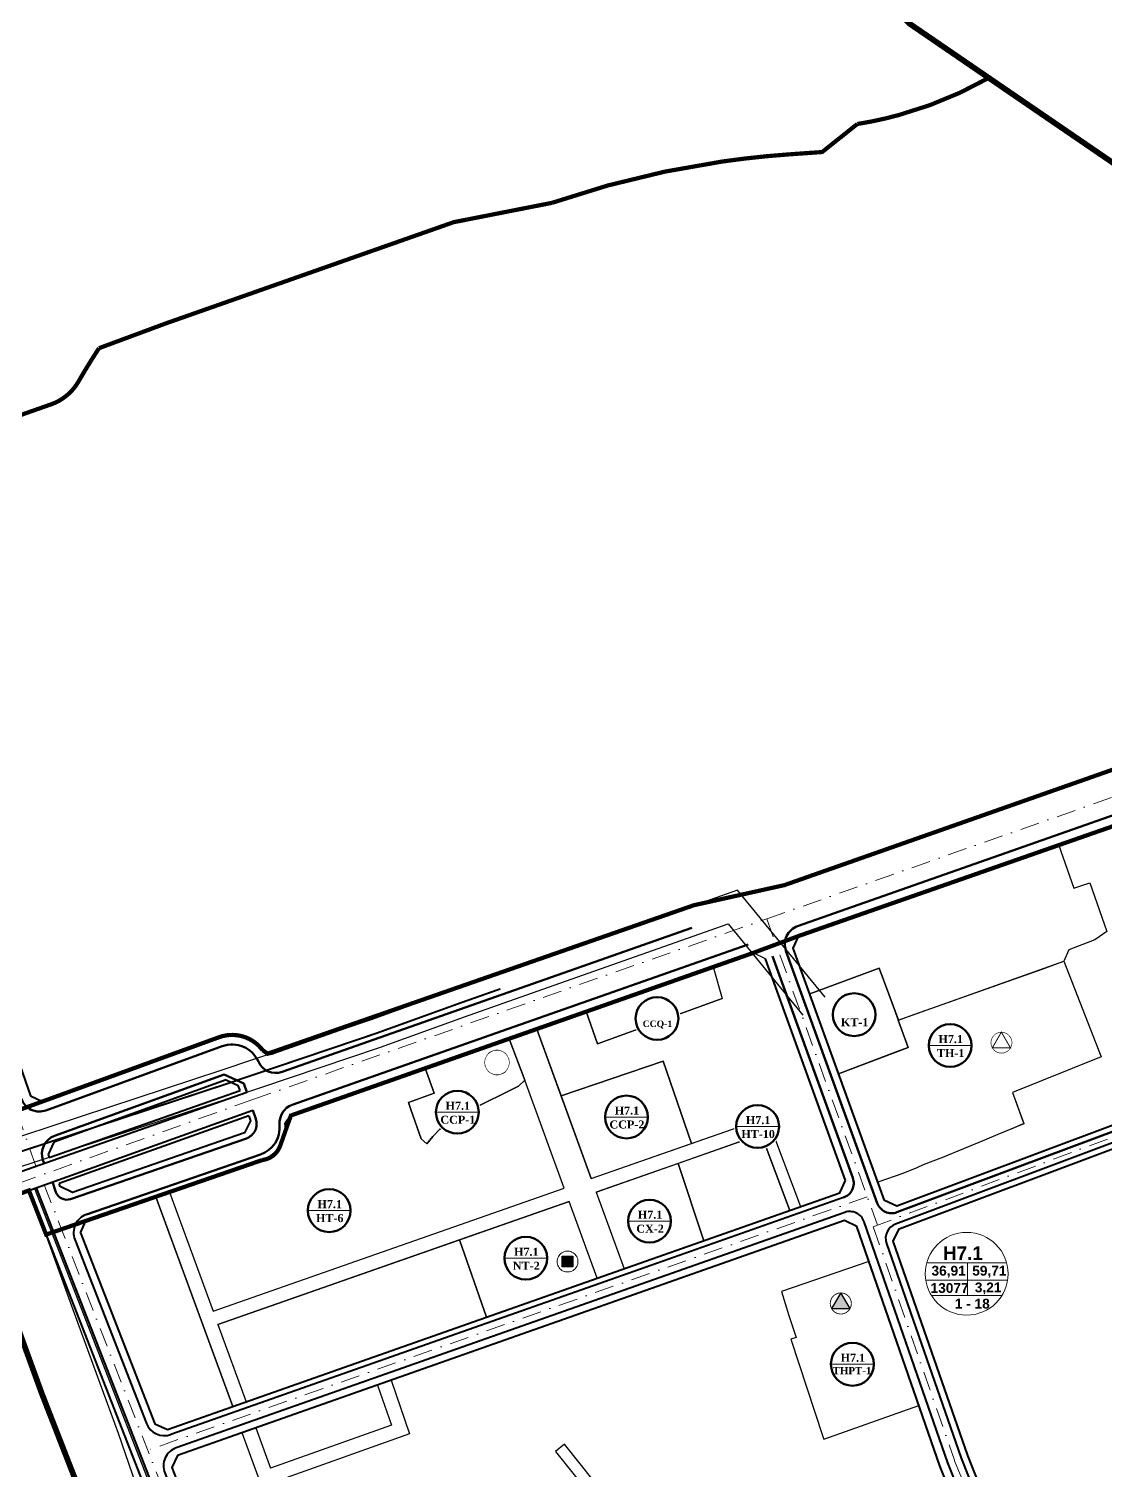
# Model space of a CAD drawing. Header units: millimetres. Extents: x 583747 to 595948, y 2304962 to 2309584.
# Drawn here: x 591889 to 592451, y 2307869 to 2308623 of the extents above; entities that cross this region are included whole.
import ezdxf

# ---------------------------------------------------------------- set-up
doc = ezdxf.new("R2010")
doc.units = ezdxf.units.MM
doc.set_wipeout_variables(frame=1)
for name, pattern in [('DASHDOT', [1, 0.5, -0.25, 0, -0.25]), ('DASHED', [4.5, 3, -1.5]), ('PHANTOM2', [1.25, 0.625, -0.125, 0.125, -0.125, 0.125, -0.125]), ('RANHGIOI', [10, 6, -1.7, 0.6, -1.7]), ('RGXA', [10.3, 6, -2, 0.3, -2])]:
    doc.linetypes.add(name, pattern=pattern)
for name, color, linetype, lineweight in [('00_bo_sdd', 7, 'Continuous', 30), ('00_o pho', 2, 'RANHGIOI', 13), ('00_tim_duong', 1, 'DASHDOT', 13), ('Chu thich Lo - Q', 7, 'Continuous', 9), ('DUONG', 5, 'Continuous', 80), ('HE', 7, 'Continuous', 40), ('KIHIEU', 7, 'Continuous', 25), ('KT-DIEN110', 1, 'Continuous', 30), ('ky hieu lo A B tron', 7, 'Continuous', 9), ('KYHIEU', 7, 'Continuous', 25), ('Rgphuong', 5, 'RGXA', 13), ('TREE1', 93, 'Continuous', 13), ('vong tron', 7, 'Continuous', 13)]:
    doc.layers.add(name, color=color, linetype=linetype, lineweight=lineweight)
doc.styles.get("Standard").update_dxf_attribs({"font": 'arial.ttf'})
doc.styles.add('TXT', font='vntime.TTF', dxfattribs={"height": 1})

# ---------------------------------------------------------------- blocks, each defined once
blk = doc.blocks.new('nha tre')
at = {"lineweight": 13}
blk.add_wipeout([(-1, 9.6), (-3, 9.2), (-4.8, 8.4), (-6.5, 7.2), (-7.8, 5.7), (-8.8, 3.9), (-9.5, 2), (-9.7, 0), (-9.5, -2), (-8.8, -3.9), (-7.8, -5.7), (-6.5, -7.2), (-4.8, -8.4), (-3, -9.2), (-1, -9.6), (1, -9.6), (3, -9.2), (4.8, -8.4), (6.5, -7.2), (7.8, -5.7), (8.8, -3.9), (9.5, -2), (9.7, 0), (9.5, 2), (8.8, 3.9), (7.8, 5.7), (6.5, 7.2), (4.8, 8.4), (3, 9.2), (1, 9.6)], dxfattribs=at).dxf.layer = 'KIHIEU'
at = {"layer": 'KIHIEU', "ltscale": 300}
blk.add_hatch(color=256, dxfattribs=at).paths.add_polyline_path([(4.4, -4.4), (-4.4, -4.4), (-4.4, 4.4), (4.4, 4.4)])
at = {"layer": 'KIHIEU', "lineweight": 13}
blk.add_lwpolyline([(-0.5, 8.5), (-1.6, 8.4), (-2.6, 8.1), (-3.6, 7.7), (-4.6, 7.2), (-5.4, 6.6), (-6.2, 5.8), (-6.9, 5), (-7.5, 4.1), (-7.9, 3.1), (-8.3, 2.1), (-8.5, 1.1), (-8.5, 0), (-8.5, -1.1), (-8.3, -2.1), (-7.9, -3.1), (-7.5, -4.1), (-6.9, -5), (-6.2, -5.8), (-5.4, -6.6), (-4.6, -7.2), (-3.6, -7.7), (-2.6, -8.1), (-1.6, -8.4), (-0.5, -8.5), (0.5, -8.5), (1.6, -8.4), (2.6, -8.1), (3.6, -7.7), (4.6, -7.2), (5.4, -6.6), (6.2, -5.8), (6.9, -5), (7.5, -4.1), (7.9, -3.1), (8.3, -2.1), (8.5, -1.1), (8.5, 0), (8.5, 1.1), (8.3, 2.1), (7.9, 3.1), (7.5, 4.1), (6.9, 5), (6.2, 5.8), (5.4, 6.6), (4.6, 7.2), (3.6, 7.7), (2.6, 8.1), (1.6, 8.4), (0.5, 8.5)], close=True, dxfattribs=at)
at = {"layer": 'KIHIEU', "ltscale": 300}
blk.add_lwpolyline([(4.4, -4.4), (-4.4, -4.4), (-4.4, 4.4), (4.4, 4.4)], close=True, dxfattribs=at)
blk = doc.blocks.new('tieu hoc')
at = {"lineweight": 13}
blk.add_wipeout([(-1, 9.6), (-3, 9.2), (-4.8, 8.4), (-6.5, 7.2), (-7.8, 5.7), (-8.8, 3.9), (-9.5, 2), (-9.7, 0), (-9.5, -2), (-8.8, -3.9), (-7.8, -5.7), (-6.5, -7.2), (-4.8, -8.4), (-3, -9.2), (-1, -9.6), (1, -9.6), (3, -9.2), (4.8, -8.4), (6.5, -7.2), (7.8, -5.7), (8.8, -3.9), (9.5, -2), (9.7, 0), (9.5, 2), (8.8, 3.9), (7.8, 5.7), (6.5, 7.2), (4.8, 8.4), (3, 9.2), (1, 9.6)], dxfattribs=at).dxf.layer = 'KIHIEU'
at = {"layer": 'KIHIEU', "lineweight": 13, "const_width": 0.5}
blk.add_lwpolyline([(-0.5, 8.5), (-1.6, 8.4), (-2.6, 8.1), (-3.6, 7.7), (-4.6, 7.2), (-5.4, 6.6), (-6.2, 5.8), (-6.9, 5), (-7.5, 4.1), (-7.9, 3.1), (-8.3, 2.1), (-8.5, 1.1), (-8.5, 0), (-8.5, -1.1), (-8.3, -2.1), (-7.9, -3.1), (-7.5, -4.1), (-6.9, -5), (-6.2, -5.8), (-5.4, -6.6), (-4.6, -7.2), (-3.6, -7.7), (-2.6, -8.1), (-1.6, -8.4), (-0.5, -8.5), (0.5, -8.5), (1.6, -8.4), (2.6, -8.1), (3.6, -7.7), (4.6, -7.2), (5.4, -6.6), (6.2, -5.8), (6.9, -5), (7.5, -4.1), (7.9, -3.1), (8.3, -2.1), (8.5, -1.1), (8.5, 0), (8.5, 1.1), (8.3, 2.1), (7.9, 3.1), (7.5, 4.1), (6.9, 5), (6.2, 5.8), (5.4, 6.6), (4.6, 7.2), (3.6, 7.7), (2.6, 8.1), (1.6, 8.4), (0.5, 8.5)], close=True, dxfattribs=at)
at = {"layer": 'KIHIEU', "lineweight": 30, "const_width": 0.8}
blk.add_lwpolyline([(7.4, -4.2), (-0.1, 8.6), (-7.4, -4.2)], close=True, dxfattribs=at)
blk = doc.blocks.new('trusoUB')
at = {"layer": 'KIHIEU', "lineweight": 30}
for points in [[(-4.08, -2.8), (-2.89, -2.8), (-2.28, -2.22), (-2.28, 1.22), (-4.08, 1.22)], [(-1.83, -1.77), (-1.46, -1.77), (-1.46, 0.71), (-1.83, 0.71)], [(-1.82, 1.22), (1.79, 1.22, 0.939446)], [(0.11, 4.48), (-1.6, 4.48), (-1.6, 3.7), (-0.14, 3.7), (-0.14, 2.93), (0.11, 2.93)], [(-1.06, -1.77), (-0.69, -1.77), (-0.69, 0.71), (-1.06, 0.71)], [(-0.2, -1.77), (0.17, -1.77), (0.17, 0.71), (-0.2, 0.71)], [(0.65, -1.77), (1.02, -1.77), (1.02, 0.71), (0.65, 0.71)], [(1.79, 0.71), (1.43, 0.71), (1.43, -1.77), (1.79, -1.77)], [(4.04, 1.22), (2.25, 1.22), (2.25, -2.22), (2.86, -2.8), (4.04, -2.8)], [(-0.02, -2.28), (-1.84, -2.28), (-2.95, -3.4), (-0.02, -3.4)]]:
    blk.add_hatch(color=256, dxfattribs=at).paths.add_polyline_path(points)
at = {"layer": 'KYHIEU', "color": 7, "lineweight": 30}
for p, q in [((-0.14, 2.93), (0.11, 2.93)), ((2.25, 1.22), (4.04, 1.22)), ((2.25, -2.22), (2.25, 1.22)), ((4.04, 1.22), (4.04, -2.8)), ((2.86, -2.8), (2.25, -2.22)), ((4.04, -2.8), (2.86, -2.8))]:
    blk.add_line(p, q, dxfattribs=at)
at = {"layer": 'KYHIEU', "color": 7, "lineweight": 30, "const_width": 0.283}
blk.add_lwpolyline([(-6.25, 0, 1), (6.25, 0, 1)], format="xyb", close=True, dxfattribs=at)
at = {"layer": 'KYHIEU'}
blk.add_lwpolyline([(0.64, 6.25), (-0.67, 6.24), (-1.96, 5.97), (-3.15, 5.43), (-4.22, 4.66), (-5.09, 3.68), (-5.74, 2.54), (-6.15, 1.29), (-6.28, -0.02), (-6.14, -1.32), (-5.73, -2.57), (-5.07, -3.71), (-4.19, -4.68), (-3.13, -5.45), (-1.92, -5.98), (-0.64, -6.25), (0.67, -6.24), (1.96, -5.97), (3.15, -5.43), (4.22, -4.66), (5.09, -3.68), (5.74, -2.54), (6.15, -1.29), (6.28, 0.02), (6.14, 1.32), (5.73, 2.57), (5.07, 3.71), (4.19, 4.68), (3.13, 5.45), (1.92, 5.98)], close=True, dxfattribs=at)
at = {"layer": 'KYHIEU', "color": 7, "lineweight": 30}
for points in [[(-2.28, 1.22), (-4.08, 1.22), (-4.08, -2.8), (-2.89, -2.8), (-2.28, -2.22)], [(-1.83, 0.71), (-1.46, 0.71), (-1.46, -1.77), (-1.83, -1.77)], [(-1.06, 0.71), (-0.69, 0.71), (-0.69, -1.77), (-1.06, -1.77)], [(-0.2, 0.71), (0.17, 0.71), (0.17, -1.77), (-0.2, -1.77)], [(1.02, 0.71), (0.65, 0.71), (0.65, -1.77), (1.02, -1.77)], [(1.79, 0.71), (1.43, 0.71), (1.43, -1.77), (1.79, -1.77)]]:
    blk.add_lwpolyline(points, close=True, dxfattribs=at)
for points in [[(-2.28, 1.22), (2.25, 1.22)], [(0.11, 2.92), (0.11, 4.48), (-1.6, 4.48), (-1.6, 3.7), (-0.14, 3.7), (-0.14, 2.92)], [(-0.02, -2.28), (-1.84, -2.28), (-2.95, -3.4), (-0.02, -3.4)], [(-0.02, -2.28), (1.81, -2.28), (2.91, -3.4), (-0.02, -3.4)]]:
    blk.add_lwpolyline(points, dxfattribs=at)
blk.add_lwpolyline([(1.79, 1.22, 0.939446), (-1.82, 1.22)], format="xyb", dxfattribs=at)
blk.add_wipeout([(0.64, 6.25), (-0.67, 6.24), (-1.96, 5.97), (-3.15, 5.43), (-4.22, 4.66), (-5.09, 3.68), (-5.74, 2.54), (-6.15, 1.29), (-6.28, -0.02), (-6.14, -1.32), (-5.73, -2.57), (-5.07, -3.71), (-4.19, -4.68), (-3.13, -5.45), (-1.92, -5.98), (-0.64, -6.25), (0.67, -6.24), (1.96, -5.97), (3.15, -5.43), (4.22, -4.66), (5.09, -3.68), (5.74, -2.54), (6.15, -1.29), (6.28, 0.02), (6.14, 1.32), (5.73, 2.57), (5.07, 3.71), (4.19, 4.68), (3.13, 5.45), (1.92, 5.98)])
blk = doc.blocks.new('KH03')
at = {"color": 255}
blk.add_wipeout([(506972.39, 319470.63), (506970.86, 319470.31), (506969.42, 319469.67), (506968.16, 319468.75), (506967.11, 319467.58), (506966.32, 319466.22), (506965.84, 319464.73), (506965.67, 319463.17), (506965.84, 319461.61), (506966.32, 319460.12), (506967.11, 319458.76), (506968.16, 319457.6), (506969.42, 319456.68), (506970.86, 319456.04), (506972.39, 319455.71), (506973.96, 319455.71), (506975.49, 319456.04), (506976.92, 319456.68), (506978.19, 319457.6), (506979.24, 319458.76), (506980.03, 319460.12), (506980.51, 319461.61), (506980.67, 319463.17), (506980.51, 319464.73), (506980.03, 319466.22), (506979.24, 319467.58), (506978.19, 319468.75), (506976.92, 319469.67), (506975.49, 319470.31), (506973.96, 319470.63)], dxfattribs=at).dxf.layer = 'KIHIEU'
at = {"layer": 'KIHIEU'}
blk.add_hatch(color=256, dxfattribs=at).paths.add_polyline_path([(506973.21, 319469.51), (506967.57, 319460.12), (506978.78, 319460.12)])
at = {"layer": 'KIHIEU', "color": 255, "const_width": 0.525}
blk.add_lwpolyline([(506972.51, 319469.51), (506971.21, 319469.23), (506969.99, 319468.69), (506968.91, 319467.91), (506968.02, 319466.92), (506967.36, 319465.76), (506966.94, 319464.5), (506966.8, 319463.17), (506966.94, 319461.85), (506967.36, 319460.58), (506968.02, 319459.43), (506968.91, 319458.44), (506969.99, 319457.66), (506971.21, 319457.12), (506972.51, 319456.84), (506973.84, 319456.84), (506975.14, 319457.12), (506976.36, 319457.66), (506977.44, 319458.44), (506978.33, 319459.43), (506978.99, 319460.58), (506979.4, 319461.85), (506979.54, 319463.17), (506979.4, 319464.5), (506978.99, 319465.76), (506978.33, 319466.92), (506977.44, 319467.91), (506976.36, 319468.69), (506975.14, 319469.23), (506973.84, 319469.51)], close=True, dxfattribs=at)
at = {"layer": 'KIHIEU'}
blk.add_lwpolyline([(506973.21, 319469.51), (506967.57, 319460.12), (506978.78, 319460.12), (506973.21, 319469.51)], dxfattribs=at)
blk = doc.blocks.new('www')
at = {"layer": '00_bo_sdd'}
for p, q in [((18870.361, 15143.466), (18841.905, 15221.629)), ((18835.641, 15194.986), (18827.404, 15216.53)), ((18856.204, 15138.506), (18835.641, 15194.986)), ((18929.147, 15111.035), (18915.683, 15151.4)), ((18579.386, 15138.264), (18830.885, 14493.223)), ((18649.938, 15136.442), (18672.72, 15074.213)), ((18642.846, 15133.997), (18682.994, 15024.335)), ((18675.299, 15067.169), (18690.069, 15026.826)), ((18695.054, 15013.209), (18702.752, 14992.183))]:
    blk.add_line(p, q, dxfattribs=at)
for points in [[(19318.626, 15389.764), (18978.82, 15270.263), (18975.804, 15263.902), (18984.473, 15239.939), (19020.825, 15253.446), (19030.784, 15226.215), (19039.347, 15229.33), (19105.937, 15252.912), (19117.211, 15257.068), (19136.777, 15207.173), (19090.359, 15188.51), (19096.289, 15172.309), (19091.242, 15169.972), (19082.782, 15166.463), (19075.717, 15163.546), (19053.885, 15154.526), (19043.687, 15150.74), (19040.398, 15149.102), (19033.086, 15146.197), (19020.059, 15141.571), (19023.525, 15131.991), (19029.909, 15129.042), (19142.95, 15171.348, 0.1473481)], [(19318.626, 15389.764), (19114.462, 15317.965), (19122.53, 15295.214), (19130.883, 15298.078), (19139.792, 15272.509), (19133.396, 15268.172), (19119.918, 15262.921), (19117.211, 15257.068), (19136.777, 15207.173), (19090.359, 15188.51), (19096.367, 15172.098), (19082.782, 15166.463), (19075.717, 15163.546), (19053.885, 15154.526), (19043.687, 15150.74), (19040.398, 15149.102), (19033.086, 15146.197), (19020.059, 15141.571), (19023.525, 15131.991), (19029.909, 15129.042), (19142.95, 15171.348, 0.1473481)], [(18938.689, 15237.497), (18873.596, 15213.949), (18867.704, 15230.702), (18827.404, 15216.53), (18835.641, 15194.986), (18832.335, 15191.818), (18807.066, 15179.207), (18791.251, 15169.349), (18787.576, 15165.423), (18784.417, 15161.668), (18781.422, 15164.243), (18776.101, 15179.49), (18774.808, 15183.204), (18788.261, 15188.078), (18783.616, 15201.131), (18713.426, 15176.446), (18710.423, 15172.368, -0.3539555), (18698.425, 15153.16), (18606.346, 15121.411), (18603.435, 15115.123), (18642.331, 15015.363), (18648.882, 15012.32), (19000.246, 15136.078), (19003.261, 15142.441), (18965.38, 15247.153)]]:
    blk.add_lwpolyline(points, format="xyb", dxfattribs=at)
for points in [[(18965.38, 15247.153), (18961.336, 15258.331), (18954.894, 15261.365), (18867.704, 15230.702), (18873.596, 15213.949), (18938.689, 15237.497)], [(19030.769, 15226.209), (19039.347, 15229.33), (19105.937, 15252.912), (19117.211, 15257.068), (19136.777, 15207.173), (19090.359, 15188.51), (19096.289, 15172.309), (19091.242, 15169.972), (19082.782, 15166.463), (19075.717, 15163.546), (19053.885, 15154.526), (19043.687, 15150.74), (19040.398, 15149.102), (19033.086, 15146.197), (19020.059, 15141.571)], [(18934.074, 15254.043), (18938.689, 15237.497), (18873.596, 15213.949), (18867.704, 15230.702), (18841.905, 15221.629), (18854.616, 15186.713), (18907.839, 15204.891), (18922.756, 15161.826), (18962.091, 15175.609), (18979.742, 15128.856), (19000.246, 15136.078), (19003.261, 15142.441), (18965.38, 15247.153)], [(18984.473, 15239.939), (19020.825, 15253.446), (19035.974, 15212.025), (19031.571, 15210.414), (18999.562, 15198.229)], [(18827.404, 15216.53), (18835.641, 15194.986), (18832.335, 15191.818), (18807.066, 15179.207), (18791.251, 15169.349), (18787.576, 15165.423), (18784.417, 15161.668), (18781.422, 15164.243)], [(18854.616, 15186.713), (18907.839, 15204.891), (18922.756, 15161.826)], [(18788.274, 15188.042), (18783.616, 15201.131)], [(18788.363, 15188.115), (18774.808, 15183.204), (18776.101, 15179.49), (18781.422, 15164.243)], [(18870.361, 15143.466), (18962.091, 15175.609), (18979.742, 15128.856)], [(18872.927, 15136.418), (18959.077, 15166.606), (18974.081, 15126.862)], [(18583.431, 15119.633), (18576.551, 15137.278), (18548.678, 15127.297), (18553.354, 15113.495), (18583.225, 15031.307), (18613.069, 14954.656), (18678.617, 14776.361), (18722.631, 14671.12), (18747.758, 14616.742), (18776.816, 14565.015), (18783.767, 14583.87), (18789.264, 14593.635), (18756.905, 14675.707)], [(18672.72, 15074.213), (18856.204, 15138.506)], [(18675.299, 15067.169), (18858.77, 15131.458)], [(18756.905, 14675.707), (18749.281, 14686.65), (18735.972, 14710.534), (18724.075, 14736.723), (18709.198, 14777.039), (18696.212, 14814.797), (18668.042, 14892.16), (18656.91, 14918.633), (18644.166, 14953.304), (18636.28, 14972.776), (18623.327, 15010.387), (18609.977, 15046.801), (18599.685, 15074.975), (18583.431, 15119.633)], [(18765.74, 15038.085), (18775.466, 15010.172), (18698.267, 14982.618), (18687.979, 15010.717)], [(18758.657, 15035.618), (18765.934, 15014.733), (18702.752, 14992.183)], [(18955.789, 14879.932), (18856.343, 15004.647), (18851.652, 15000.906), (18890.445, 14952.256)]]:
    blk.add_lwpolyline(points, dxfattribs=at)
for points in [[(18999.562, 15198.229), (19035.974, 15212.025), (19030.769, 15226.209), (19117.211, 15257.068), (19136.777, 15207.173), (19090.359, 15188.51), (19096.289, 15172.309), (19091.242, 15169.972), (19082.782, 15166.463), (19075.717, 15163.546), (19053.885, 15154.526), (19043.687, 15150.74), (19040.398, 15149.102), (19033.086, 15146.197), (19020.059, 15141.571)], [(19030.769, 15226.209), (19030.784, 15226.215), (19020.825, 15253.446), (18984.473, 15239.939), (18999.562, 15198.229), (19031.571, 15210.414), (19035.974, 15212.025)], [(18827.404, 15216.53), (18783.616, 15201.131), (18788.261, 15188.078), (18774.808, 15183.204), (18776.101, 15179.49), (18781.422, 15164.243), (18784.417, 15161.668), (18787.576, 15165.423), (18791.251, 15169.349), (18807.066, 15179.207), (18832.335, 15191.818), (18835.641, 15194.986)], [(18907.839, 15204.891), (18854.616, 15186.713), (18870.361, 15143.466), (18922.756, 15161.826)], [(18959.077, 15166.606), (18915.683, 15151.4), (18929.147, 15111.035), (18974.081, 15126.862)], [(18915.683, 15151.4), (18872.927, 15136.418), (18887.507, 15096.369), (18929.147, 15111.035)], [(18642.846, 15133.997), (18606.346, 15121.411), (18603.435, 15115.123), (18642.331, 15015.363), (18648.882, 15012.32), (18682.994, 15024.335)], [(18858.77, 15131.458), (18801.566, 15111.414), (18815.652, 15071.06), (18873.359, 15091.385)], [(18801.566, 15111.414), (18675.299, 15067.169), (18690.069, 15026.826), (18815.652, 15071.06)], [(19015.401, 15100.178), (18969.751, 15084.408), (18973.503, 15072.021), (18977.365, 15060.464), (18974.675, 15059.58), (18991.361, 15008.823), (18991.869, 15007.365), (19041.568, 15024.897)]]:
    blk.add_lwpolyline(points, close=True, dxfattribs=at)
for points in [[(18835.641, 15194.986), (18832.335, 15191.818), (18807.066, 15179.207), (18791.251, 15169.349), (18787.576, 15165.423), (18784.417, 15161.668), (18781.422, 15164.243), (18776.101, 15179.49), (18774.808, 15183.204), (18788.261, 15188.078), (18783.616, 15201.131), (18713.426, 15176.446), (18710.423, 15172.368, -0.3539555), (18698.425, 15153.16), (18649.938, 15136.442), (18672.72, 15074.213), (18856.204, 15138.506)], [(19268.437, 15094.843), (19237.417, 15177.914, 0.4113002), (19211.871, 15189.723), (19160.282, 15171.042, 0.0820126), (19158.009, 15169.767, 0.0672405), (19156.53, 15168.217), (19153.898, 15164.587, -0.1473481), (19150.226, 15161.792), (19031.173, 15117.236), (19028.132, 15110.761), (19067.059, 14998.771), (19085.599, 14952.18), (19091.944, 14949.721), (19287.709, 15044.942), (19295.289, 15050.527), (19296.323, 15057.499)]]:
    blk.add_lwpolyline(points, format="xyb", close=True, dxfattribs=at)
at = {"layer": '00_o pho', "color": 2, "linetype": 'PHANTOM2', "ltscale": 10, "const_width": 2.2}
for points in [[(19342.054, 15537.913), (19078.048, 15718.525, -0.0624397), (19030.898, 15699.081, -0.0269114), (19009.343, 15694.428), (18990.963, 15679.799), (18973.561, 15678.569, 0.0180496), (18938.934, 15674.862, 0.0476199), (18849.818, 15653.251), (18798.498, 15643.159), (18676.409, 15600.223), (18648.108, 15590.271), (18613.154, 15577.314, 0.0153313), (18602.443, 15559.897, -0.1798743), (18588.113, 15547.971), (18447.047, 15498.362)], [(18560.205, 15175.238), (18675.854, 15217.33, -0.3307517), (18698.711, 15210.515), (18701.26, 15208.726), (18923.992, 15286.306), (18971.194, 15296.778), (19198.657, 15376.772)], [(19208.332, 15350.434), (18978.82, 15270.263), (18954.894, 15261.365), (18713.426, 15176.446), (18707.823, 15160.641, -0.2864169), (18698.425, 15153.16), (18585.535, 15114.236), (18576.551, 15137.278), (18548.678, 15127.297)]]:
    blk.add_lwpolyline(points, format="xyb", dxfattribs=at)
for points in [[(18553.354, 15113.495), (18583.225, 15031.307), (18613.069, 14954.656)], [(18549.734, 14152.098), (18580.705, 14177.318), (18650.152, 14275.876), (18718.24, 14381.402), (18738.062, 14425.544), (18763.222, 14517.6), (18776.816, 14565.015), (18747.758, 14616.742), (18722.631, 14671.12), (18678.617, 14776.361), (18613.069, 14954.656), (18583.225, 15031.307), (18553.354, 15113.495)]]:
    blk.add_lwpolyline(points, dxfattribs=at)
at = {"layer": '00_tim_duong', "ltscale": 20}
for points in [[(18580.179, 15149.968), (18457.582, 15500.045)], [(18580.179, 15149.968), (18457.582, 15500.045)], [(18693.561, 15184.784), (18962.037, 15279.201), (19208.846, 15365.998)], [(18693.561, 15184.784), (18962.037, 15279.201), (19208.846, 15365.998)], [(18962.029, 15279.198), (19019.923, 15119.165)], [(18962.029, 15279.198), (19019.923, 15119.165)], [(18693.561, 15184.784), (18042.52, 14952.054)], [(18584.556, 15140.145), (18674.817, 14908.645), (18835.945, 14495.385), (18894.182, 14370.789)], [(18584.556, 15140.145), (18674.817, 14908.645), (18835.945, 14495.385), (18894.182, 14370.789)], [(18584.556, 15140.145), (18674.817, 14908.645), (18835.945, 14495.385), (18894.182, 14370.789)], [(19014.569, 15133.967), (18638.597, 15001.541)], [(19014.569, 15133.967), (18638.597, 15001.541)]]:
    blk.add_lwpolyline(points, dxfattribs=at)
for points in [[(19017.693, 15118.33), (19146.588, 15166.57, 0.1473481), (19150.26, 15169.365), (19152.912, 15173.022, -0.1500807), (19156.664, 15175.847), (19216.207, 15197.408, -0.4113002), (19241.753, 15185.599), (19274.423, 15098.108), (19309.386, 15051.288)], [(19017.693, 15118.33), (19060.069, 14996.419, 0.0110344), (19060.192, 14996.088), (19083.716, 14936.963)]]:
    blk.add_lwpolyline(points, format="xyb", dxfattribs=at)
at = {"layer": 'DUONG'}
for p, q in [((18922.854, 15274.478), (18708.871, 15199.225)), ((18922.854, 15274.478), (18708.871, 15199.225)), ((18826.93, 15221.663), (18952.358, 15265.773)), ((18826.93, 15221.663), (18952.358, 15265.773)), ((18965.08, 15259.742), (19007.011, 15143.834)), ((18965.08, 15259.742), (19007.011, 15143.834)), ((18714.126, 15181.993), (18826.93, 15221.663)), ((18714.126, 15181.993), (18826.93, 15221.663)), ((18677.564, 15212.632), (18585.408, 15179.09)), ((18677.564, 15212.632), (18585.408, 15179.09)), ((18678.496, 15197.876), (18589.881, 15165.764)), ((18678.496, 15197.876), (18589.881, 15165.764)), ((18690.381, 15188.61), (18688.749, 15193.094)), ((18690.381, 15188.61), (18688.749, 15193.094)), ((19030.075, 15125.901), (19144.848, 15168.855)), ((19030.075, 15125.901), (19144.848, 15168.855)), ((18584.426, 15151.455), (18583.863, 15153.062)), ((18584.426, 15151.455), (18583.863, 15153.062)), ((18697.447, 15155.996), (18606.581, 15124.666)), ((18697.447, 15155.996), (18606.581, 15124.666))]:
    blk.add_line(p, q, dxfattribs=at)
at = {"layer": 'DUONG', "lineweight": 40}
for p, q in [((18375.729, 15078.282), (18690.359, 15188.602)), ((18375.729, 15078.282), (18690.359, 15188.602)), ((18379.911, 15066.863), (18693.534, 15179.169)), ((18379.911, 15066.863), (18693.534, 15179.169)), ((18580.318, 15138.627), (18831.806, 14493.613)), ((18580.318, 15138.627), (18831.806, 14493.613)), ((18580.318, 15138.627), (18831.805, 14493.616)), ((19002.146, 15133.567), (18880.792, 15090.823)), ((19002.146, 15133.567), (18880.792, 15090.823)), ((18600.524, 15111.579), (18637.967, 15015.546)), ((18600.524, 15111.579), (18637.967, 15015.546)), ((18880.792, 15090.823), (18650.606, 15009.746)), ((18880.792, 15090.823), (18650.606, 15009.746))]:
    blk.add_line(p, q, dxfattribs=at)
at = {"layer": 'DUONG'}
for points in [[(19019.748, 15130.672), (18972.061, 15262.491, -0.4168377), (18978.147, 15275.326), (19317.02, 15394.5, -0.0056185), (19317.127, 15394.535), (19354.283, 15406.671)], [(19019.748, 15130.672), (18972.061, 15262.491, -0.4168377), (18978.147, 15275.326), (19317.02, 15394.5, -0.0056185), (19317.127, 15394.535), (19354.283, 15406.671)], [(18693.534, 15179.169), (18695.089, 15174.657, -0.4142136), (18690.134, 15164.487), (18598.298, 15132.768, -0.4124155), (18590.685, 15136.457), (18588.834, 15141.736)], [(18693.534, 15179.169), (18695.089, 15174.657, -0.4142136), (18690.134, 15164.487), (18598.298, 15132.768, -0.4124155), (18590.685, 15136.457), (18588.834, 15141.736)]]:
    blk.add_lwpolyline(points, format="xyb", dxfattribs=at)
blk.add_lwpolyline([(18688.749, 15193.094), (18678.496, 15197.876)], dxfattribs=at)
blk.add_lwpolyline([(18688.749, 15193.094), (18678.496, 15197.876)], dxfattribs=at)
at = {"layer": 'DUONG', "lineweight": 40}
for points in [[(19148.328, 15164.285), (19029.31, 15119.742, 0.4073238), (19024.557, 15109.623), (19063.544, 14997.462), (19082.271, 14950.4, 0.4360548), (19093.204, 14946.164), (19289.658, 15041.72), (19297.492, 15047.492, 0.4160821), (19299.156, 15058.719), (19271.097, 15096.294)], [(18962.099, 14878.342), (19072.791, 14935.02, 0.3867678), (19076.578, 14945.098), (19056.71, 14995.043), (19012.96, 15120.907, 0.4154213), (19002.745, 15125.826), (18653.485, 15002.809, 0.4239453), (18647.49, 14989.744), (18678.788, 14909.472, 0.1712605), (18682.914, 14904.681), (18687.455, 14902.078, -0.1712605), (18687.673, 14901.826), (18703.119, 14862.209, 0.1455912), (18706.445, 14857.932, 0.2519018), (18883.6, 14835.277), (18904.29, 14845.56)]]:
    blk.add_lwpolyline(points, format="xyb", dxfattribs=at)
at = {"layer": 'DUONG'}
for centre, radius, start, end in [((18682.695, 15198.537), 15, 23.884546, 110), ((18682.695, 15198.537), 15, 23.884546, 110), ((18705.554, 15208.659), 10, 203.884546, 289.375566), ((18705.554, 15208.659), 10, 203.884546, 289.375566), ((18582.046, 15188.508), 10, 199.300171, 290), ((18582.046, 15188.508), 10, 199.300171, 290), ((18717.443, 15172.559), 10, 109.375566, 185.466986), ((18717.443, 15172.559), 10, 109.375566, 185.466986), ((18692.557, 15170.177), 15, 289.024402, 5.466986), ((18692.557, 15170.177), 15, 289.024402, 5.466986), ((18593.301, 15156.367), 10, 110, 199.300171), ((18593.301, 15156.367), 10, 110, 199.300171), ((18999.488, 15141.112), 8, 289.403448, 19.888428), ((18999.488, 15141.112), 8, 289.403448, 19.888428), ((19027.271, 15133.393), 8, 199.888428, 290.518452), ((19027.271, 15133.393), 8, 199.888428, 290.518452)]:
    blk.add_arc(centre, radius, start, end, dxfattribs=at)
at = {"layer": 'DUONG', "lineweight": 40}
for centre, start, end in [((18609.841, 15115.212), 109.024402, 201.300603), ((18609.841, 15115.212), 109.024402, 201.300603), ((18647.284, 15019.178), 201.300603, 289.403448), ((18647.284, 15019.178), 201.300603, 289.403448)]:
    blk.add_arc(centre, 10, start, end, dxfattribs=at)
at = {"layer": 'HE'}
for p, q in [((18522.104, 15344.546), (18577.347, 15186.797)), ((18954.919, 15261.374), (18828.589, 15216.946)), ((19003.261, 15142.441), (18961.336, 15258.331)), ((18773.649, 15233.155), (18704.373, 15208.793)), ((18675.854, 15217.33), (18583.698, 15183.788)), ((18828.589, 15216.946), (18713.426, 15176.446)), ((18587.053, 15154.518), (18686.866, 15189.497)), ((18679.522, 15195.057), (18589.526, 15162.442)), ((18679.522, 15195.057), (18685.93, 15192.068)), ((18686.866, 15189.497), (18685.93, 15192.068)), ((18577.347, 15186.797), (18583.698, 15183.788)), ((18691.361, 15176.267), (18592.32, 15140.86)), ((18713.426, 15176.446), (18710.423, 15172.368)), ((19142.95, 15171.348), (19029.909, 15129.042)), ((18589.526, 15162.442), (18586.513, 15156.025)), ((18586.513, 15156.025), (18587.053, 15154.518)), ((18698.425, 15153.16), (18606.346, 15121.411)), ((18576.551, 15137.278), (18721.877, 14764.547)), ((18576.551, 15137.278), (18583.431, 15119.633)), ((19000.246, 15136.078), (19003.261, 15142.441)), ((19029.909, 15129.042), (19023.525, 15131.991)), ((18603.435, 15115.123), (18606.346, 15121.411)), ((18603.435, 15115.123), (18642.349, 15015.317)), ((18648.882, 15012.32), (18879.797, 15093.653)), ((18642.349, 15015.317), (18648.882, 15012.32))]:
    blk.add_line(p, q, dxfattribs=at)
for points in [[(19023.525, 15131.991), (18975.804, 15263.902), (18978.82, 15270.263), (19318.626, 15389.764, -0.0056185), (19318.626, 15389.764), (19354.03, 15401.328), (19362.006, 15399.058), (19429.073, 15319.541)], [(18960.048, 14882.348), (19069.124, 14938.198), (19071.726, 14945.122), (19052.492, 14993.472), (19009.033, 15118.499), (19002.675, 15121.561), (18654.152, 14998.803), (18651.252, 14992.483), (18682.981, 14911.107, 0.1712605), (18685.152, 14908.585), (18689.694, 14905.982, -0.1712605), (18691.865, 14903.46), (18707.312, 14863.843, 0.1455912), (18709.062, 14861.592, 0.2515948), (18881.79, 14839.402), (18902.287, 14849.59)]]:
    blk.add_lwpolyline(points, format="xyb", dxfattribs=at)
for points in [[(18691.361, 15176.267), (18692.253, 15173.68), (18689.156, 15167.323), (18599.231, 15136.261), (18592.85, 15139.35), (18592.32, 15140.86)], [(19237.417, 15177.914), (19268.437, 15094.843), (19296.323, 15057.499), (19295.289, 15050.527), (19287.709, 15044.942), (19091.944, 14949.721), (19085.599, 14952.18), (19067.059, 14998.771), (19028.132, 15110.761), (19031.173, 15117.236), (19150.226, 15161.792)], [(18879.797, 15093.653), (19000.246, 15136.078)]]:
    blk.add_lwpolyline(points, dxfattribs=at)
for centre, radius, start, end in [((18682.695, 15198.537), 20, 36.793111, 110), ((18702.715, 15213.51), 5, 216.793111, 289.375566), ((18692.557, 15170.177), 18, 289.024402, 6.991189)]:
    blk.add_arc(centre, radius, start, end, dxfattribs=at)
at = {"layer": 'KT-DIEN110'}
for points in [[(18992.516, 15238.304), (18946.796, 15294.176), (18849.017, 15259.751), (18799.121, 15242.186), (18755.31, 15226.374), (18677.387, 15200.071), (18573.649, 15165.936)], [(18992.516, 15238.304), (18946.796, 15294.176), (18849.017, 15259.751), (18799.121, 15242.186), (18755.31, 15226.374), (18677.387, 15200.071), (18573.649, 15165.936), (18498.84, 15141.764), (18431.149, 15115.953), (18373.962, 15095.217), (18292.038, 15065.451), (18166.531, 15020.825), (18086.511, 14992.373), (18026.076, 14971.831), (17975.65, 14954.125), (17861.436, 14915.833), (17850.274, 14776.862), (17742.039, 14580.76), (17720.196, 14543.779)], [(18503.822, 15127.61), (18578.299, 15151.675), (18682.13, 15185.84), (18760.255, 15212.212), (18804.158, 15228.057), (18853.999, 15245.602), (18941.851, 15276.533), (18980.907, 15228.805)], [(18503.822, 15127.61), (18578.299, 15151.675), (18682.13, 15185.84), (18760.255, 15212.212), (18804.158, 15228.057), (18853.999, 15245.602), (18941.851, 15276.533), (18980.907, 15228.805)]]:
    blk.add_lwpolyline(points, dxfattribs=at)
at = {"layer": 'KT-DIEN110', "const_width": 1}
blk.add_lwpolyline([(18189.481, 15021.025), (18294.575, 15058.393), (18376.523, 15088.168), (18433.764, 15108.923), (18501.331, 15134.687), (18575.974, 15158.805), (18679.758, 15192.956), (18757.782, 15219.293), (18801.64, 15235.122), (18822.84, 15242.586)], dxfattribs=at)
at = {"layer": 'Rgphuong', "color": 6, "linetype": 'DASHED', "ltscale": 2, "const_width": 3, "flags": 128}
for points in [[(18407.268, 16230.387), (18383.274, 16046.789), (18370.03, 15848.33), (18370.03, 15848.33), (18370.03, 15848.33), (18375.115, 15663.807), (18382.327, 15610.786), (18396.156, 15567.558), (18434.835, 15463.098), (18467.604, 15370.193), (18497.884, 15278.187), (18521.978, 15206.118), (18553.354, 15113.495), (18583.225, 15031.307), (18613.069, 14954.656), (18678.617, 14776.361), (18722.631, 14671.12), (18747.758, 14616.742), (18776.816, 14565.015)], [(18407.268, 16230.387), (18383.274, 16046.789), (18370.03, 15848.33), (18370.03, 15848.33), (18370.03, 15848.33), (18375.115, 15663.807), (18382.327, 15610.786), (18396.156, 15567.558), (18434.835, 15463.098), (18467.604, 15370.193), (18497.884, 15278.187), (18521.978, 15206.118), (18553.354, 15113.495), (18583.225, 15031.307), (18613.069, 14954.656), (18678.617, 14776.361), (18722.631, 14671.12), (18747.758, 14616.742), (18776.816, 14565.015)], [(18407.268, 16230.387), (18383.274, 16046.789), (18370.03, 15848.33), (18370.03, 15848.33), (18370.03, 15848.33), (18375.115, 15663.807), (18382.327, 15610.786), (18396.156, 15567.558), (18434.835, 15463.098), (18467.604, 15370.193), (18497.884, 15278.187), (18521.978, 15206.118), (18553.354, 15113.495), (18583.225, 15031.307), (18613.069, 14954.656), (18678.617, 14776.361), (18722.631, 14671.12), (18747.758, 14616.742), (18776.816, 14565.015)], [(18997.213, 16027.896), (19004.115, 15927.16), (19006.1, 15892.225), (19007.716, 15798.464), (19011.559, 15776.793), (19027.419, 15756.059), (19036.502, 15746.947), (19036.502, 15746.947), (19036.502, 15746.947), (19036.502, 15746.947), (19036.502, 15746.947), (19036.502, 15746.947), (19342.054, 15537.913), (19369.543, 15516.154), (19369.543, 15516.154), (19419.981, 15467.906), (19455.255, 15435.582), (19476.861, 15415.785), (19494.029, 15396.19), (19505.366, 15377.817), (19517.313, 15350.955), (19527.055, 15332.208), (19532.709, 15317.17), (19541.256, 15268.199), (19538.038, 15219.659), (19538.023, 15211.506), (19534.643, 15191.18), (19526.327, 15167.395), (19505.609, 15115.552), (19482.819, 15078.603), (19462.029, 15051.558), (19436.481, 15027.775), (19423.435, 15016.979), (19423.435, 15016.979), (19377.334, 14983.012), (19313.316, 14945.042), (19269.184, 14923.485), (19166.135, 14874.158), (19128.382, 14853.927), (19110.987, 14843.698)], [(18997.213, 16027.896), (19004.115, 15927.16), (19006.1, 15892.225), (19007.716, 15798.464), (19011.559, 15776.793), (19027.419, 15756.059), (19036.502, 15746.947), (19036.502, 15746.947), (19036.502, 15746.947), (19036.502, 15746.947), (19036.502, 15746.947), (19036.502, 15746.947), (19342.054, 15537.913), (19369.543, 15516.154), (19369.543, 15516.154), (19419.981, 15467.906), (19455.255, 15435.582), (19476.861, 15415.785), (19494.029, 15396.19), (19505.366, 15377.817), (19517.313, 15350.955), (19527.055, 15332.208), (19532.709, 15317.17), (19541.256, 15268.199), (19538.038, 15219.659), (19538.023, 15211.506), (19534.643, 15191.18), (19526.327, 15167.395), (19505.609, 15115.552), (19482.819, 15078.603), (19462.029, 15051.558), (19436.481, 15027.775), (19423.435, 15016.979), (19423.435, 15016.979), (19377.334, 14983.012), (19313.316, 14945.042), (19269.184, 14923.485), (19166.135, 14874.158), (19128.382, 14853.927), (19110.987, 14843.698)]]:
    blk.add_lwpolyline(points, dxfattribs=at)
at = {"layer": 'KIHIEU', "lineweight": -3, "xscale": 0.6399999996647239, "yscale": 0.6399999996647239, "zscale": 0.6399999996647239}
for name, p in [('tieu hoc', (19084.655, 15214.478)), ('nha tre', (18857.946, 15100.124))]:
    blk.add_blockref(name, p, dxfattribs=at)
at = {"layer": 'KIHIEU', "color": 255, "xscale": 0.8669725786955292, "yscale": 0.8669725786955292, "zscale": 0.8669725786955292, "rotation": 0.3640207131024742}
blk.add_blockref('KH03', (-418762.594, -264674.466), dxfattribs=at)
at = {"layer": 'KYHIEU'}
blk.add_blockref('trusoUB', (18821.098, 15204.125), dxfattribs=at)
at = {"ltscale": 24}
blk.add_wipeout([(19068.155, 15117.469), (19069.821, 15117.352), (19072.645, 15116.591), (19075.469, 15115.83), (19079.377, 15113.386), (19082.41, 15111.489), (19085.186, 15107.794), (19087.962, 15104.098), (19088.924, 15101.207), (19089.885, 15098.316), (19090.106, 15096.032), (19090.327, 15093.748), (19089.918, 15090.655), (19089.51, 15087.561), (19088.091, 15084.313), (19086.673, 15081.065), (19084.715, 15078.694), (19082.756, 15076.324), (19079.965, 15074.381), (19077.174, 15072.439), (19074.728, 15071.532), (19072.283, 15070.625), (19069.386, 15070.267), (19066.489, 15069.91), (19063.426, 15070.31), (19060.364, 15070.71), (19058.25, 15071.458), (19056.77, 15071.981), (19054.883, 15073.038), (19052.996, 15074.096), (19051.258, 15075.551), (19049.519, 15077.006), (19048.064, 15078.799), (19046.609, 15080.593), (19045.71, 15082.212), (19044.811, 15083.831), (19043.906, 15086.752), (19043.001, 15089.674), (19042.805, 15091.953), (19042.65, 15093.748), (19042.896, 15096.157), (19043.142, 15098.566), (19043.76, 15100.611), (19044.378, 15102.657), (19046.406, 15105.985), (19048.434, 15109.314), (19049.776, 15110.641), (19051.117, 15111.968), (19054.39, 15113.93), (19057.662, 15115.892), (19060.311, 15116.655), (19062.184, 15117.194), (19064.575, 15117.412), (19066.489, 15117.586), (19068.155, 15117.469), (19069.821, 15117.352)], dxfattribs=at).dxf.layer = 'ky hieu lo A B tron'
at = {"linetype": 'Continuous', "lineweight": 9}
for points in [[(19009.428, 15241.328), (19012.349, 15240.541), (19015.938, 15238.297), (19018.809, 15234.475), (19019.803, 15231.485), (19020.032, 15229.123), (19019.609, 15225.924), (19018.142, 15222.565), (19016.117, 15220.113), (19013.23, 15218.104), (19010.702, 15217.166), (19007.705, 15216.797), (19007.705, 15216.797), (19004.539, 15217.21), (19002.68, 15217.868), (19000.729, 15218.961), (18998.931, 15220.466), (18997.426, 15222.321), (18996.496, 15223.995), (18996.496, 15223.995), (18995.56, 15227.016), (18995.379, 15229.123), (18995.633, 15231.614), (18996.272, 15233.729), (18998.37, 15237.172), (18999.757, 15238.544), (19003.141, 15240.573), (19005.48, 15241.247), (19007.705, 15241.449)], [(18906.426, 15239.314), (18909.347, 15238.527), (18912.936, 15236.283), (18915.807, 15232.461), (18916.801, 15229.471), (18917.03, 15227.109), (18916.607, 15223.91), (18915.14, 15220.551), (18913.115, 15218.099), (18910.228, 15216.09), (18907.7, 15215.152), (18904.703, 15214.783), (18904.703, 15214.783), (18901.537, 15215.196), (18899.678, 15215.854), (18897.727, 15216.947), (18895.929, 15218.452), (18894.424, 15220.307), (18893.494, 15221.981), (18893.494, 15221.981), (18892.558, 15225.002), (18892.377, 15227.109), (18892.631, 15229.6), (18893.27, 15231.716), (18895.368, 15235.158), (18896.755, 15236.53), (18900.14, 15238.559), (18902.478, 15239.233), (18904.703, 15239.435)], [(19059.586, 15225.201), (19062.507, 15224.414), (19066.096, 15222.169), (19068.967, 15218.347), (19069.961, 15215.357), (19070.19, 15212.995), (19069.767, 15209.797), (19068.3, 15206.437), (19066.275, 15203.986), (19063.388, 15201.977), (19060.86, 15201.039), (19057.863, 15200.669), (19057.863, 15200.669), (19054.697, 15201.083), (19052.838, 15201.74), (19050.887, 15202.834), (19049.089, 15204.338), (19047.584, 15206.193), (19046.654, 15207.867), (19046.654, 15207.867), (19045.719, 15210.889), (19045.537, 15212.995), (19045.791, 15215.487), (19046.43, 15217.602), (19048.528, 15221.044), (19049.915, 15222.417), (19053.3, 15224.446), (19055.638, 15225.119), (19057.863, 15225.322)], [(18802.097, 15190.347), (18805.018, 15189.56), (18808.606, 15187.315), (18811.477, 15183.494), (18812.472, 15180.503), (18812.7, 15178.142), (18812.278, 15174.943), (18810.811, 15171.583), (18808.786, 15169.132), (18805.899, 15167.123), (18803.37, 15166.185), (18800.374, 15165.815), (18800.374, 15165.815), (18797.207, 15166.229), (18795.348, 15166.886), (18793.397, 15167.98), (18791.599, 15169.484), (18790.094, 15171.339), (18789.165, 15173.014), (18789.165, 15173.014), (18788.229, 15176.035), (18788.047, 15178.142), (18788.302, 15180.633), (18788.941, 15182.748), (18791.038, 15186.191), (18792.425, 15187.563), (18795.81, 15189.592), (18798.148, 15190.265), (18800.374, 15190.468)], [(18890.432, 15187.854), (18893.353, 15187.066), (18896.942, 15184.822), (18899.813, 15181), (18900.807, 15178.01), (18901.035, 15175.648), (18900.613, 15172.449), (18899.146, 15169.09), (18897.121, 15166.639), (18894.234, 15164.63), (18891.705, 15163.692), (18888.709, 15163.322), (18888.709, 15163.322), (18885.543, 15163.736), (18883.684, 15164.393), (18881.733, 15165.487), (18879.935, 15166.991), (18878.43, 15168.846), (18877.5, 15170.52), (18877.5, 15170.52), (18876.564, 15173.542), (18876.383, 15175.648), (18876.637, 15178.14), (18877.276, 15180.255), (18879.374, 15183.697), (18880.761, 15185.07), (18884.145, 15187.099), (18886.484, 15187.772), (18888.709, 15187.975)], [(18958.979, 15182.886), (18961.899, 15182.099), (18965.488, 15179.855), (18968.359, 15176.033), (18969.354, 15173.043), (18969.582, 15170.681), (18969.16, 15167.482), (18967.692, 15164.123), (18965.668, 15161.671), (18962.781, 15159.663), (18960.252, 15158.725), (18957.256, 15158.355), (18957.256, 15158.355), (18954.089, 15158.769), (18952.23, 15159.426), (18950.279, 15160.519), (18948.481, 15162.024), (18946.976, 15163.879), (18946.047, 15165.553), (18946.047, 15165.553), (18945.111, 15168.574), (18944.929, 15170.681), (18945.184, 15173.172), (18945.823, 15175.288), (18947.92, 15178.73), (18949.307, 15180.102), (18952.692, 15182.131), (18955.03, 15182.805), (18957.256, 15183.007)], [(18735.159, 15138.95), (18738.079, 15138.163), (18741.668, 15135.919), (18744.539, 15132.097), (18745.534, 15129.107), (18745.762, 15126.745), (18745.34, 15123.546), (18743.872, 15120.187), (18741.847, 15117.735), (18738.961, 15115.727), (18736.432, 15114.789), (18733.436, 15114.419), (18733.436, 15114.419), (18730.269, 15114.833), (18728.41, 15115.49), (18726.459, 15116.583), (18724.661, 15118.088), (18723.156, 15119.943), (18722.227, 15121.617), (18722.227, 15121.617), (18721.291, 15124.638), (18721.109, 15126.745), (18721.364, 15129.236), (18722.003, 15131.352), (18724.1, 15134.794), (18725.487, 15136.166), (18728.872, 15138.195), (18731.21, 15138.869), (18733.436, 15139.071)], [(18902.536, 15133.447), (18905.457, 15132.659), (18909.046, 15130.415), (18911.917, 15126.593), (18912.911, 15123.603), (18913.14, 15121.241), (18912.717, 15118.042), (18911.25, 15114.683), (18909.225, 15112.231), (18906.338, 15110.223), (18903.81, 15109.285), (18900.813, 15108.915), (18900.813, 15108.915), (18897.647, 15109.329), (18895.788, 15109.986), (18893.837, 15111.079), (18892.039, 15112.584), (18890.534, 15114.439), (18889.604, 15116.113), (18889.604, 15116.113), (18888.668, 15119.135), (18888.487, 15121.241), (18888.741, 15123.732), (18889.38, 15125.848), (18891.478, 15129.29), (18892.865, 15130.663), (18896.249, 15132.692), (18898.588, 15133.365), (18900.813, 15133.568)], [(19008.491, 15058.678), (19011.412, 15057.89), (19015.001, 15055.646), (19017.872, 15051.824), (19018.866, 15048.834), (19019.094, 15046.472), (19018.672, 15043.273), (19017.205, 15039.914), (19015.18, 15037.463), (19012.293, 15035.454), (19009.764, 15034.516), (19006.768, 15034.146), (19006.768, 15034.146), (19003.602, 15034.56), (19001.743, 15035.217), (18999.792, 15036.311), (18997.994, 15037.815), (18996.489, 15039.67), (18995.559, 15041.344), (18995.559, 15041.344), (18994.623, 15044.366), (18994.442, 15046.472), (18994.696, 15048.964), (18995.335, 15051.079), (18997.433, 15054.521), (18998.82, 15055.894), (19002.204, 15057.923), (19004.543, 15058.596), (19006.768, 15058.799)]]:
    blk.add_wipeout(points, dxfattribs=at).dxf.layer = 'vong tron'
at = {"layer": 'vong tron'}
for p, q in [((19046.679, 15212.989), (19068.975, 15212.989)), ((18789.19, 15178.138), (18811.485, 15178.138)), ((18877.525, 15175.645), (18899.821, 15175.645)), ((18946.071, 15170.675), (18968.367, 15170.675)), ((18722.251, 15126.739), (18744.547, 15126.739)), ((18889.629, 15121.238), (18911.925, 15121.238)), ((18995.584, 15046.466), (19017.88, 15046.466))]:
    blk.add_line(p, q, dxfattribs=at)
at = {"layer": 'vong tron', "lineweight": 50}
for centre in [(18904.703, 15227.106), (19007.705, 15229.12), (19057.863, 15212.992), (18800.374, 15178.138), (18888.709, 15175.645), (18957.256, 15170.678), (18733.436, 15126.742), (18900.813, 15121.238), (19006.768, 15046.469)]:
    blk.add_circle(centre, 11.184, dxfattribs=at)
at = {"layer": 'vong tron', "attachment_point": 5, "style": 'TXT'}
for s, insert, char_height in [('{\\f.VnTimeH|b1|i0|c0|p34;ccq-1}', (18904.909, 15223.957), 3.3443), ('{\\f.VnTimeH|b1|i0|c0|p34;kt-1}', (19007.971, 15225.184), 4.18038), ('{\\f.VnTimeH|b1|i0|c0|p34;th-1}', (19058.129, 15209.053), 4.18038), ('{\\f.VnTimeH|b1|i0|c0|p34;H7.1}', (19058.129, 15216.322), 4.18038), ('{\\f.VnTimeH|b1|i0|c0|p34;H7.1}', (18800.639, 15181.471), 4.18038), ('{\\f.VnTimeH|b1|i0|c0|p34;H7.1}', (18888.975, 15178.978), 4.18038), ('{\\f.VnTimeH|b1|i0|c0|p34;CCp-1}', (18800.639, 15174.203), 4.18038), ('{\\f.VnTimeH|b1|i0|c0|p34;CCP-2}', (18888.975, 15171.709), 4.18038), ('{\\f.VnTimeH|b1|i0|c0|p34;H7.1}', (18957.521, 15174.008), 4.18038), ('{\\f.VnTimeH|b1|i0|c0|p34;ht-10}', (18957.521, 15166.739), 4.18038), ('{\\f.VnTimeH|b1|i0|c0|p34;H7.1}', (18733.701, 15130.072), 4.18038), ('{\\f.VnTimeH|b1|i0|c0|p34;ht-6}', (18733.701, 15122.803), 4.18038), ('{\\f.VnTimeH|b1|i0|c0|p34;H7.1}', (18901.079, 15124.571), 4.18038), ('{\\f.VnTimeH|b1|i0|c0|p34;CX-2}', (18901.079, 15117.302), 4.18038), ('{\\f.VnTimeH|b1|i0|c0|p34;H7.1}', (19007.034, 15049.799), 4.18038), ('{\\f.VnTimeH|b1|i0|c0|p34;thpt-1}', (19006.58, 15043.136), 3.76234)]:
    blk.add_mtext(s, dxfattribs=dict(at, insert=insert, char_height=char_height))
at = {"ltscale": 24}
blk.add_wipeout([(19066.489, 15117.586), (19069.821, 15117.352), (19075.469, 15115.83), (19082.41, 15111.489), (19087.962, 15104.098), (19089.885, 15098.316), (19090.327, 15093.748), (19089.51, 15087.561), (19086.673, 15081.065), (19082.756, 15076.324), (19077.174, 15072.439), (19072.283, 15070.625), (19066.489, 15069.91), (19060.364, 15070.71), (19056.77, 15071.981), (19052.996, 15074.096), (19049.519, 15077.006), (19046.609, 15080.593), (19044.811, 15083.831), (19043.001, 15089.674), (19042.65, 15093.748), (19043.142, 15098.566), (19044.378, 15102.657), (19048.434, 15109.314), (19051.117, 15111.968), (19057.662, 15115.892), (19062.184, 15117.194)], dxfattribs=at).dxf.layer = 'ky hieu lo A B tron'
at = {"linetype": 'Continuous', "lineweight": 9}
blk.add_wipeout([(18837.852, 15114.066), (18840.773, 15113.278), (18844.362, 15111.034), (18847.233, 15107.212), (18848.227, 15104.222), (18848.456, 15101.86), (18848.033, 15098.661), (18846.566, 15095.302), (18844.541, 15092.851), (18841.655, 15090.842), (18839.126, 15089.904), (18836.129, 15089.534), (18836.129, 15089.534), (18832.963, 15089.948), (18831.104, 15090.605), (18829.153, 15091.699), (18827.355, 15093.203), (18825.85, 15095.058), (18824.92, 15096.732), (18824.92, 15096.732), (18823.985, 15099.754), (18823.803, 15101.86), (18824.058, 15104.352), (18824.696, 15106.467), (18826.794, 15109.909), (18828.181, 15111.282), (18831.566, 15113.311), (18833.904, 15113.984), (18836.129, 15114.187)], dxfattribs=at).dxf.layer = 'vong tron'
at = {"layer": 'ky hieu lo A B tron', "ltscale": 24}
for points in [[(19045.631, 15099.467), (19087.346, 15099.467)], [(19066.968, 15099.467), (19066.968, 15082.344)], [(19087.865, 15090.445), (19045.112, 15090.445)], [(19048.106, 15082.344), (19084.871, 15082.344)]]:
    blk.add_lwpolyline(points, dxfattribs=at)
blk.add_ellipse((19066.489, 15093.742), major_axis=(-21.603, 1.078), ratio=1, start_param=3.1914684, end_param=9.4746537, dxfattribs=at)
at = {"layer": 'vong tron'}
blk.add_line((18824.945, 15101.854), (18847.241, 15101.854), dxfattribs=at)
at = {"layer": 'vong tron', "lineweight": 50}
blk.add_circle((18836.129, 15101.857), 11.184, dxfattribs=at)
at = {"layer": 'Chu thich Lo - Q', "attachment_point": 1}
for s, insert, char_height, width in [('{\\f.VnArialH|b1|i0|c0|p34;H7.1}', (19054.15, 15108.032), 7.04, 21.49671), ('{\\f.VnArialH|b1|i0|c0|p34;36,91}', (19048.109, 15097.908), 5.12, 21.49671), ('{\\f.VnArialH|b1|i0|c0|p34;59,71}', (19069.384, 15097.908), 5.12, 21.49671), ('{\\f.VnArialH|b1|i0|c0|p34;13077}', (19047.614, 15088.886), 5.12, 21.49671), ('{\\f.VnArialH|b1|i0|c0|p34;3,21}', (19070.729, 15089.199), 5.12, 21.49671), ('{\\f.VnArialH|b1|i0|c0|p34;1 - 18}', (19060.262, 15080.705), 5.12, 36.44622)]:
    blk.add_mtext(s, dxfattribs=dict(at, insert=insert, char_height=char_height, width=width))
at = {"layer": 'vong tron', "char_height": 4.18038, "attachment_point": 5, "style": 'TXT'}
for s, insert in [('{\\f.VnTimeH|b1|i0|c0|p34;H7.1}', (18836.395, 15105.187)), ('{\\f.VnTimeH|b1|i0|c0|p34;nt-2}', (18836.395, 15097.918))]:
    blk.add_mtext(s, dxfattribs=dict(at, insert=insert))

msp = doc.modelspace()

# ---------------------------------------------------------------- block references
at = {"layer": 'TREE1'}
msp.add_blockref('www', (573312.5, 2292878.35), dxfattribs=at)

doc.saveas('drawing.dxf')
